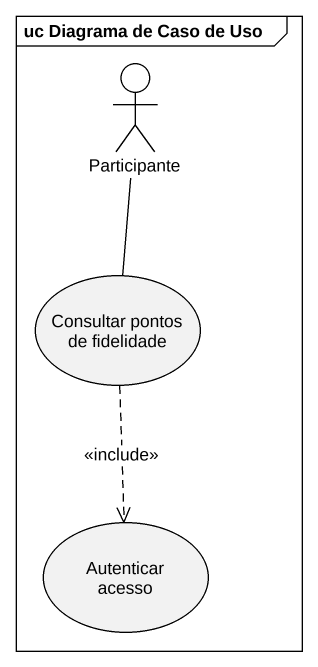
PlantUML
@startuml
mainframe uc Diagrama de Caso de Uso
actor Participante
usecase "Consultar pontos de fidelidade" as Consultar_pontos_de
usecase "Autenticar acesso" as Autenticar_acesso
Participante -- Consultar_pontos_de
Consultar_pontos_de ..> Autenticar_acesso : <<include>>
@enduml
